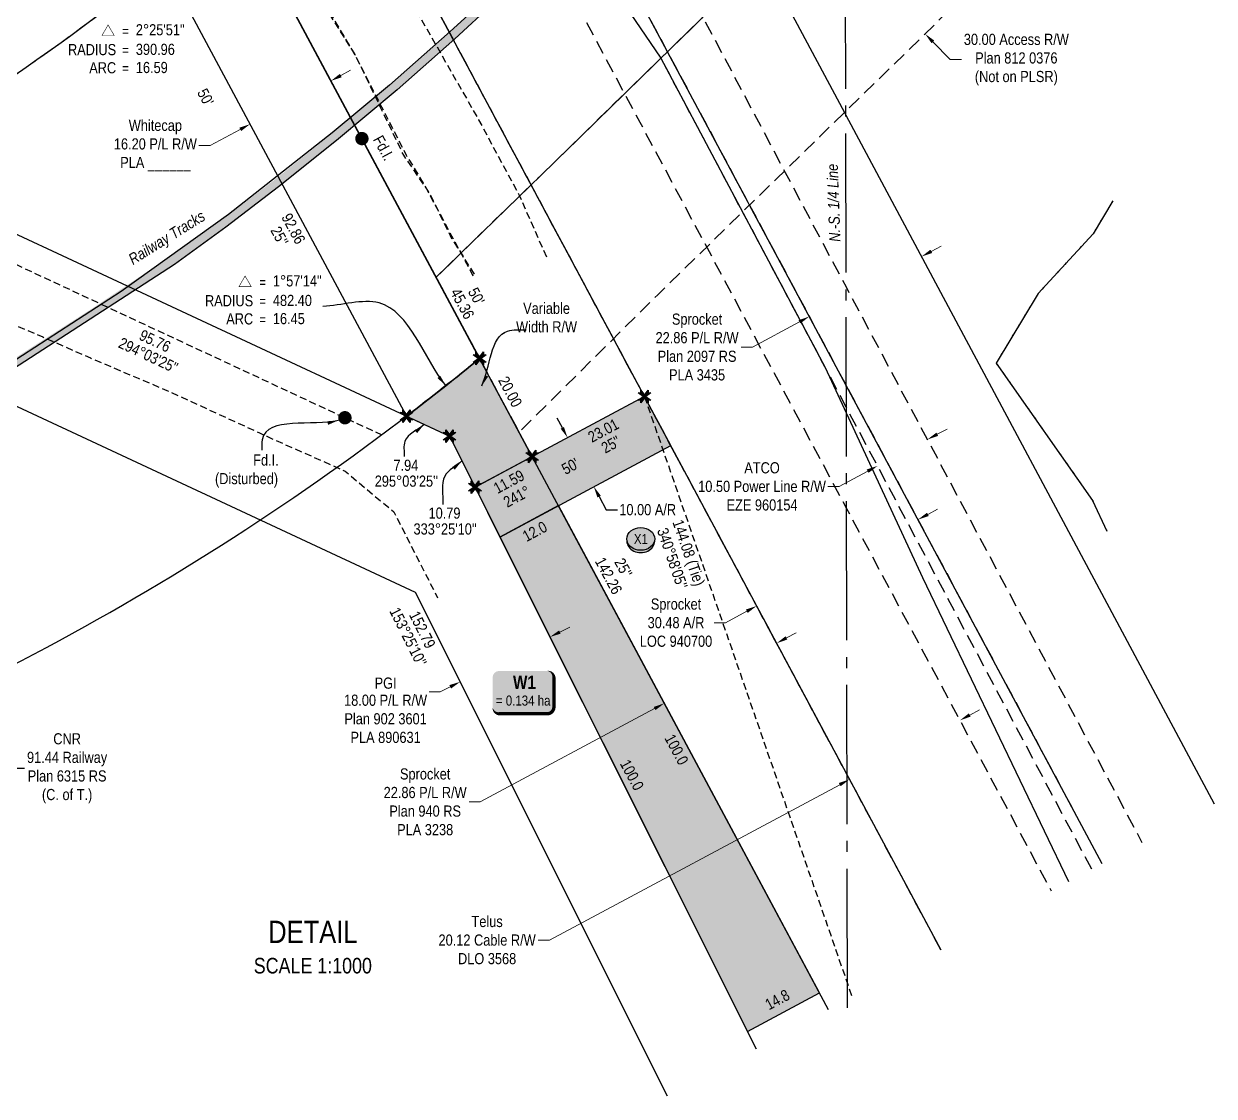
# Model space of a CAD drawing. Extents: x 507490 to 511438, y 6017917 to 6021314.
# Drawn here: x 509824 to 510892, y 6019680 to 6020642 of the extents above; entities that cross this region are included whole.
import ezdxf
from ezdxf.enums import TextEntityAlignment as Align

# ---------------------------------------------------------------- set-up
doc = ezdxf.new("R2010")
doc.units = 0
doc.header["$LTSCALE"] = 5
doc.header["$PDMODE"] = 34
doc.header["$PDSIZE"] = 0.03
for name, pattern in [('foc-ACCESSROAD', [3.75, 2.5, -1.25]), ('foc-FLOWLINE', [3.75, 2.5, -1.25]), ('foc-QUARTERLINE', [33, 25, -3, 2, -3]), ('foc-TIELINE', [1.875, 1.25, -0.625]), ('foc-WHEELTRACKS', [2, 0.4, -1.6]), ('UG_PIPE', [1.875, 1.25, -0.625])]:
    doc.linetypes.add(name, pattern=pattern)
doc.layers.get('Defpoints').update_dxf_attribs({"color": 9})
for name, color, linetype in [('AS-PIPE-UG', 44, 'UG_PIPE'), ('AS-TELEPHONE', 224, 'foc-TEL'), ('C-AR', 13, 'foc-ACCESSROAD'), ('C-RW', 13, 'Continuous'), ('DETAIL-T', 7, 'Continuous'), ('F-AR', 190, 'foc-ACCESSROAD'), ('F-EZE', 190, 'foc-FLOWLINE'), ('F-RW', 190, 'Continuous'), ('F-WS', 190, 'foc-ACCESSROAD'), ('L-BD', 7, 'Continuous'), ('L-MON', 1, 'Continuous'), ('L-MON-T', 1, 'Continuous'), ('L-QSEC', 8, 'foc-QUARTERLINE'), ('L-SECQ', 8, 'foc-QUARTERLINE'), ('L-TIE', 7, 'foc-TIELINE'), ('L-TITLEDB', 4, 'Continuous'), ('L-TITLEDB-T', 4, 'Continuous'), ('P-CROSSINGS', 250, 'Continuous'), ('P-PROPOSED', 10, 'Continuous'), ('P-PROPOSED-H', 21, 'Continuous'), ('P-TEMP-BLOCKS', 250, 'Continuous'), ('P-TEMP-H', 41, 'Continuous'), ('P-TEMP_WORKSPACE', 46, 'Continuous'), ('P-TXT', 4, 'Continuous'), ('T-WATER', 160, 'Continuous'), ('T-WATER-P3', 160, 'foc-WHEELTRACKS')]:
    doc.layers.add(name, color=color, linetype=linetype)
for name, color, linetype, lineweight in [('C-RW-T', 13, 'Continuous', 9), ('F-AR-T', 190, 'Continuous', 9), ('F-EZE-T', 190, 'Continuous', 9), ('F-RW-T', 190, 'Continuous', 9), ('P-TEMP-T', 46, 'Continuous', 18)]:
    doc.layers.add(name, color=color, linetype=linetype, lineweight=lineweight)
doc.styles.add('80', font='ARIALN.TTF', dxfattribs={"height": 10})
doc.styles.add('80CG', font='ARIALN.TTF', dxfattribs={"height": 10})
doc.styles.add('80L', font='ARIALN.TTF', dxfattribs={"height": 10})
doc.styles.add('80LS', font='ARIALNI.TTF', dxfattribs={"height": 10})
doc.styles.add('BOLD', font='ARIALNB.TTF')
doc.styles.add('Crossing', font='ARIALN.TTF', dxfattribs={"height": 10})
doc.styles.add('foc-LtypeFont', font='ARIALN.TTF', dxfattribs={"height": 7.35})
doc.linetypes.add('foc-TEL', pattern='A,2,-1,["T",foc-LtypeFont,S=0.2,R=0,X=-0.425,Y=-0.75],-1.24,8', length=12.24)
doc.linetypes.add('foc-TEL-NOLINE', pattern='A,0,-2,["T",foc-LtypeFont,S=0.2,R=0,X=-0.425,Y=-0.75],-10.24', length=12.24)
doc.linetypes.add('foc-TOPO-flowdirection-NOLINE', pattern='A,0,[">",foc-LtypeFont,S=0.3,R=0,X=0,Y=-0.945],-20,[">",foc-LtypeFont,S=0.3,R=0,X=0,Y=-0.945],0', length=20)
doc.dimstyles.new('Compass 5 000', dxfattribs={"dimscale": 5, "dimtxt": 9, "dimasz": 2, "dimexe": 0.2, "dimexo": 0.0625, "dimgap": 0.5, "dimtad": 0, "dimtih": 1, "dimtoh": 1, "dimzin": 0, "dimdsep": 46, "dimtxsty": '80CG', "dimcen": 0.1, "dimse1": 1, "dimse2": 1, "dimclrd": 256, "dimclrt": 256, "dimaunit": 1, "dimadec": 4, "dimazin": 0, "dimtfac": 0.06, "dimtofl": 0, "dimtmove": 0, "dimatfit": 1, "dimfxl": 0.2, "dimtolj": 1, "dimtzin": 0, "dimlwd": -1, "dimarcsym": 0})

# ---------------------------------------------------------------- blocks, each defined once
blk = doc.blocks.new('*D476')
at = {"layer": 'Defpoints', "color": 0, "transparency": 16777216}
for p in [(510312.3, 6020059.9), (510215.8, 6020051.8), (510231.8, 6020019.7)]:
    blk.add_point(p, dxfattribs=at)
at = {"layer": 'F-RW-T', "transparency": 16777216}
for p, q in [((510305.2, 6020096.4), (510314.1, 6020100.9)), ((510206.8, 6020047.3), (510197.9, 6020042.8)), ((510197.9, 6020042.8), (510187.9, 6020042.8))]:
    blk.add_line(p, q, dxfattribs=at)
for points in [[(510304.5, 6020097.9), (510305.9, 6020095), (510296.3, 6020092)], [(510206.1, 6020048.8), (510207.6, 6020045.8), (510215.8, 6020051.8)]]:
    blk.add_solid(points, dxfattribs=at)
at = {"layer": 'F-RW-T', "transparency": 16777216, "char_height": 10, "attachment_point": 5, "style": '80CG'}
for s, insert in [('\\A1;PGI', (510148.8, 6020050.5)), ('\\A1;18.00 P/L R/W\\PPlan 902 3601\\PPLA 890631', (510148.8, 6020018.5))]:
    blk.add_mtext(s, dxfattribs=dict(at, insert=insert))
blk = doc.blocks.new('*D477')
at = {"layer": 'Defpoints', "color": 0, "transparency": 16777216}
for p in [(510500.2, 6020085.4), (510399, 6020032.5), (510399.5, 6020031.4)]:
    blk.add_point(p, dxfattribs=at)
at = {"layer": 'F-RW-T', "transparency": 16777216}
for p, q in [((510508.5, 6020091.1), (510517.3, 6020095.8)), ((510390.2, 6020027.8), (510233.8, 6019944)), ((510233.8, 6019944), (510223.8, 6019944))]:
    blk.add_line(p, q, dxfattribs=at)
for points in [[(510507.7, 6020092.6), (510509.3, 6020089.7), (510499.7, 6020086.4)], [(510389.4, 6020029.2), (510390.9, 6020026.3), (510399, 6020032.5)]]:
    blk.add_solid(points, dxfattribs=at)
at = {"layer": 'F-RW-T', "transparency": 16777216, "insert": (510184.3, 6019944), "char_height": 10, "attachment_point": 5, "style": '80CG'}
blk.add_mtext('\\A1;Sprocket\\P22.86 P/L R/W\\PPlan 940 RS\\PPLA 3238', dxfattribs=at)
blk = doc.blocks.new('*D478')
at = {"layer": 'Defpoints', "color": 0, "transparency": 16777216}
for p in [(509482.3, 6020416.8), (509781.7, 6020050.2), (509663.9, 6019998.9)]:
    blk.add_point(p, dxfattribs=at)
at = {"layer": 'L-TITLEDB-T', "transparency": 16777216}
for p, q in [((509596.2, 6020477.2), (509592.2, 6020486.4)), ((509785.7, 6020041), (509814.8, 6019974.1)), ((509814.8, 6019974.1), (509824.8, 6019974.1))]:
    blk.add_line(p, q, dxfattribs=at)
for points in [[(509597.7, 6020477.8), (509594.6, 6020476.5), (509600.1, 6020468)], [(509787.2, 6020041.7), (509784.2, 6020040.3), (509781.7, 6020050.2)]]:
    blk.add_solid(points, dxfattribs=at)
at = {"layer": 'L-TITLEDB-T', "transparency": 16777216, "insert": (509863, 6019974.1), "char_height": 10, "attachment_point": 5, "style": '80CG'}
blk.add_mtext('\\A1;CNR\\P91.44 Railway\\PPlan 6315 RS\\P(C. of T.)', dxfattribs=at)
blk = doc.blocks.new('*D479')
at = {"layer": 'Defpoints', "color": 0, "transparency": 16777216}
for p in [(510599.8, 6020247.3), (510626.5, 6020197.3), (510455, 6020169.9)]:
    blk.add_point(p, dxfattribs=at)
at = {"layer": 'F-AR-T', "transparency": 16777216}
for p, q in [((510635.4, 6020202), (510644.2, 6020206.7)), ((510472.9, 6020115.1), (510453.7, 6020104.8)), ((510453.7, 6020104.8), (510443.7, 6020104.8))]:
    blk.add_line(p, q, dxfattribs=at)
for points in [[(510634.6, 6020203.5), (510636.1, 6020200.5), (510626.5, 6020197.3)], [(510472.1, 6020116.6), (510473.7, 6020113.6), (510481.7, 6020119.8)]]:
    blk.add_solid(points, dxfattribs=at)
at = {"layer": 'F-AR-T', "transparency": 16777216, "insert": (510409.4, 6020104.8), "char_height": 10, "attachment_point": 5, "style": '80CG'}
blk.add_mtext('\\A1;Sprocket\\P30.48 A/R\\PLOC 940700', dxfattribs=at)
blk = doc.blocks.new('*D480')
at = {"layer": 'Defpoints', "color": 0, "transparency": 16777216}
for p in [(510529, 6020379.6), (510744.6, 6020218.6), (510643.9, 6020164.7)]:
    blk.add_point(p, dxfattribs=at)
at = {"layer": 'F-AR-T', "transparency": 16777216}
for p, q in [((510638.5, 6020438.1), (510647.3, 6020442.8)), ((510520.2, 6020374.8), (510477.9, 6020352.2)), ((510477.9, 6020352.2), (510467.9, 6020352.2))]:
    blk.add_line(p, q, dxfattribs=at)
for points in [[(510637.7, 6020439.6), (510639.3, 6020436.6), (510629.7, 6020433.4)], [(510519.4, 6020376.3), (510521, 6020373.4), (510529, 6020379.6)]]:
    blk.add_solid(points, dxfattribs=at)
at = {"layer": 'F-AR-T', "transparency": 16777216, "insert": (510428.3, 6020352.2), "char_height": 10, "attachment_point": 5, "style": '80CG'}
blk.add_mtext('\\A1;Sprocket\\P22.86 P/L R/W\\PPlan 2097 RS\\PPLA 3435', dxfattribs=at)
blk = doc.blocks.new('*D481')
at = {"layer": 'Defpoints', "color": 0, "transparency": 16777216}
for p in [(510588.7, 6020158.2), (510489.6, 6020105.2), (510565.1, 6019964.2)]:
    blk.add_point(p, dxfattribs=at)
at = {"layer": 'F-AR-T', "transparency": 16777216}
for p, q in [((510673, 6020021.9), (510681.8, 6020026.7)), ((510556.3, 6019959.4), (510295.8, 6019819.9)), ((510295.8, 6019819.9), (510285.8, 6019819.9))]:
    blk.add_line(p, q, dxfattribs=at)
for points in [[(510672.2, 6020023.4), (510673.8, 6020020.5), (510664.2, 6020017.2)], [(510555.5, 6019960.9), (510557.1, 6019958), (510565.1, 6019964.2)]]:
    blk.add_solid(points, dxfattribs=at)
at = {"layer": 'F-AR-T', "transparency": 16777216, "insert": (510239.9, 6019819.9), "char_height": 10, "attachment_point": 5, "style": '80CG'}
blk.add_mtext('\\A1;Telus\\P20.12 Cable R/W\\PDLO 3568', dxfattribs=at)
blk = doc.blocks.new('*D482')
at = {"layer": 'Defpoints', "color": 0, "transparency": 16777216}
for p in [(510590.2, 6020245.5), (510665.6, 6020211.6), (510620.8, 6020187.9)]:
    blk.add_point(p, dxfattribs=at)
at = {"layer": 'F-EZE-T', "transparency": 16777216}
for p, q in [((510643.8, 6020273.9), (510652.7, 6020278.6)), ((510581.4, 6020240.8), (510555.7, 6020227.1)), ((510555.7, 6020227.1), (510545.7, 6020227.1))]:
    blk.add_line(p, q, dxfattribs=at)
for points in [[(510643.1, 6020275.4), (510644.6, 6020272.5), (510635, 6020269.3)], [(510580.6, 6020242.3), (510582.2, 6020239.3), (510590.2, 6020245.5)]]:
    blk.add_solid(points, dxfattribs=at)
at = {"layer": 'F-EZE-T', "transparency": 16777216, "insert": (510486.6, 6020227.1), "char_height": 10, "attachment_point": 5, "style": '80CG'}
blk.add_mtext('\\A1;ATCO\\P10.50 Power Line R/W\\PEZE 960154', dxfattribs=at)
blk = doc.blocks.new('*D483')
at = {"layer": 'Defpoints', "color": 0, "transparency": 16777216}
for p in [(510595, 6020805.8), (510699.7, 6020698.5), (510632.9, 6020633.3)]:
    blk.add_point(p, dxfattribs=at)
at = {"layer": 'F-AR-T', "transparency": 16777216}
for p, q in [((510521.2, 6020747.8), (510514.3, 6020754.9)), ((510639.9, 6020626.2), (510655.5, 6020610.2)), ((510655.5, 6020610.2), (510665.5, 6020610.2))]:
    blk.add_line(p, q, dxfattribs=at)
for points in [[(510522.4, 6020748.9), (510520, 6020746.6), (510528.2, 6020740.6)], [(510641.1, 6020627.3), (510638.7, 6020625), (510632.9, 6020633.3)]]:
    blk.add_solid(points, dxfattribs=at)
at = {"layer": 'F-AR-T', "transparency": 16777216, "insert": (510714.8, 6020610.2), "char_height": 10, "attachment_point": 5, "style": '80CG'}
blk.add_mtext('\\A1;30.00 Access R/W\\PPlan 812 0376\\P(Not on PLSR)', dxfattribs=at)
blk = doc.blocks.new('TEMP')
h = blk.add_hatch(color=255)
h.dxf.hatch_style = 1
h.paths.add_polyline_path([(0, 0.25), (-0.67, 1.15), (-0.67, 0.67), (-1.15, 0.67), (-0.25, 0), (-1.15, -0.67), (-0.67, -0.67), (-0.67, -1.15), (0, -0.25), (0.67, -1.15), (0.67, -0.67), (1.15, -0.67), (0.25, 0), (1.15, 0.67), (0.67, 0.67), (0.67, 1.15)])
h.paths.add_polyline_path([(0.57, 0.85), (0.57, 0.57), (0.85, 0.57), (0.08, 0), (0.85, -0.57), (0.57, -0.57), (0.57, -0.85), (0, -0.08), (-0.57, -0.85), (-0.57, -0.57), (-0.85, -0.57), (-0.08, 0), (-0.85, 0.57), (-0.57, 0.57), (-0.57, 0.85), (0, 0.08)], flags=16)
h = blk.add_hatch(color=1)
h.dxf.hatch_style = 1
h.paths.add_polyline_path([(0, 0.08), (-0.57, 0.85), (-0.57, 0.57), (-0.85, 0.57), (-0.08, 0), (-0.85, -0.57), (-0.57, -0.57), (-0.57, -0.85), (0, -0.08), (0.57, -0.85), (0.57, -0.57), (0.85, -0.57), (0.08, 0), (0.85, 0.57), (0.57, 0.57), (0.57, 0.85)])
at = {"color": 1}
for p, q in [((-0.08, 0), (0.08, 0)), ((0, 0.08), (0, -0.08))]:
    blk.add_line(p, q, dxfattribs=at)
at = {"color": 255, "flags": 128}
blk.add_lwpolyline([(-0.25, 0), (-1.15, 0.67), (-0.67, 0.67), (-0.67, 1.15), (0, 0.25), (0.67, 1.15), (0.67, 0.67), (1.15, 0.67), (0.25, 0), (1.15, -0.67), (0.67, -0.67), (0.67, -1.15), (0, -0.25), (-0.67, -1.15), (-0.67, -0.67), (-1.15, -0.67)], close=True, dxfattribs=at)
at = {"color": 1, "flags": 128}
blk.add_lwpolyline([(-0.08, 0), (-0.85, 0.57), (-0.57, 0.57), (-0.57, 0.85), (0, 0.08), (0.57, 0.85), (0.57, 0.57), (0.85, 0.57), (0.08, 0), (0.85, -0.57), (0.57, -0.57), (0.57, -0.85), (0, -0.08), (-0.57, -0.85), (-0.57, -0.57), (-0.85, -0.57)], close=True, dxfattribs=at)
blk = doc.blocks.new('*D490')
at = {"layer": 'Defpoints', "color": 0, "transparency": 16777216}
for p in [(510320.1, 6020275.2), (510343.7, 6020231.1), (510335.7, 6020226.9)]:
    blk.add_point(p, dxfattribs=at)
at = {"layer": 'P-TXT', "transparency": 16777216}
for p, q in [((510307.4, 6020279.7), (510302.7, 6020288.5)), ((510340.4, 6020218), (510346.8, 6020206.2)), ((510346.8, 6020206.2), (510356.8, 6020206.2))]:
    blk.add_line(p, q, dxfattribs=at)
for points in [[(510308.8, 6020280.5), (510305.9, 6020278.9), (510312.1, 6020270.9)], [(510341.9, 6020218.8), (510338.9, 6020217.3), (510335.7, 6020226.9)]]:
    blk.add_solid(points, dxfattribs=at)
at = {"layer": 'P-TXT', "transparency": 16777216, "insert": (510384, 6020206.2), "char_height": 10, "attachment_point": 5, "style": '80CG'}
blk.add_mtext('\\A1;10.00 A/R', dxfattribs=at)
blk = doc.blocks.new('*D491')
at = {"layer": 'C-RW-T', "transparency": 16777216}
for p, q in [((510108.6, 6020595.9), (510117.4, 6020600.6)), ((510018.4, 6020547.6), (509991.3, 6020533.1)), ((509991.3, 6020533.1), (509981.3, 6020533.1))]:
    blk.add_line(p, q, dxfattribs=at)
for points in [[(510107.8, 6020597.4), (510109.4, 6020594.4), (510099.8, 6020591.2)], [(510017.6, 6020549.1), (510019.2, 6020546.1), (510027.2, 6020552.3)]]:
    blk.add_solid(points, dxfattribs=at)
at = {"layer": 'Defpoints', "color": 0, "transparency": 16777216}
for p in [(510091.2, 6020607.1), (510018.6, 6020568.3), (510027.2, 6020552.3)]:
    blk.add_point(p, dxfattribs=at)
at = {"layer": 'C-RW-T', "transparency": 16777216, "insert": (509942.2, 6020533.1), "char_height": 10, "attachment_point": 5, "style": '80CG'}
blk.add_mtext('\\A1;Whitecap\\P16.20 P/L R/W\\PPLA ______', dxfattribs=at)
blk = doc.blocks.new('curve')
at = {"const_width": 0.1}
blk.add_lwpolyline([(-4.99, 5.39), (-6.08, 3.49), (-3.89, 3.49)], close=True, dxfattribs=at)
at = {"style": '80'}
for p in [(-2.44, 3.36), (-2.44, -0.04), (-2.44, -3.3)]:
    blk.add_text('=', height=1.8, dxfattribs=at).set_placement(p)
for s, p in [('RADIUS', (-3.54, -0.05)), ('ARC', (-3.54, -3.31))]:
    blk.add_text(s, height=2, dxfattribs=at).set_placement(p, align=Align.RIGHT)
for tag, p in [('DELTA', (0, 3.52)), ('CURVE_RADIUS', (0, 0)), ('ARC_LENGTH', (0, -3.26))]:
    blk.add_attdef(tag, p, '', height=2, dxfattribs=at)
blk = doc.blocks.new('fdia')
at = {"color": 255, "const_width": 1}
blk.add_lwpolyline([(-0.5, 0, 1), (0.5, 0, 1)], format="xyb", close=True, dxfattribs=at)
blk = doc.blocks.new('Fdiaa')
blk.add_blockref('fdia', (0, 0))
blk = doc.blocks.new('fdib')
at = {"color": 1, "const_width": 1.6}
blk.add_lwpolyline([(-0.4, 0, 1), (0.4, 0, 1)], format="xyb", close=True, dxfattribs=at)
at = {"color": 1}
blk.add_circle((0, 0), 0.8, dxfattribs=at)
blk = doc.blocks.new('Fdibb')
blk.add_blockref('fdib', (0, 0))
blk = doc.blocks.new('fdicc')
for name in ['Fdibb', 'Fdiaa']:
    blk.add_blockref(name, (0, 0))
blk = doc.blocks.new('FDI')
blk.add_blockref('fdicc', (0, 0))
blk = doc.blocks.new('xing2')
h = blk.add_hatch(color=50)
h.dxf.hatch_style = 1
edge = h.paths.add_edge_path()
edge.add_ellipse((0, 0), major_axis=(-12.5, 0), ratio=0.816297, start_angle=0, end_angle=360)
h = blk.add_hatch(color=250)
h.dxf.hatch_style = 1
edge = h.paths.add_edge_path()
edge.add_ellipse((0, -2), major_axis=(-12.5, 0), ratio=0.816297, start_angle=0, end_angle=180)
edge.add_line((12.5, -2), (12.5, 0))
edge.add_ellipse((0, 0), major_axis=(-12.5, 0), ratio=0.816297, start_angle=0, end_angle=180, ccw=False)
edge.add_line((-12.5, 0), (-12.5, -2))
at = {"color": 250}
blk.add_ellipse((0, 0), major_axis=(-12.5, 0), ratio=0.816297, dxfattribs=at)
blk.add_ellipse((0, -2), major_axis=(-12.5, 0), ratio=0.816297, start_param=0, end_param=3.141593, dxfattribs=at)
at = {"color": 250, "style": 'Crossing'}
blk.add_attdef('CROSSING', text='', height=9, dxfattribs=at).set_placement((0.1, 0), align=Align.MIDDLE_CENTER)
at = {"color": 250, "style": 'Crossing', "flags": 1}
for tag, p in [('OWNER', (0.1, -12.5)), ('DESCRIPTION', (0.1, -25.8)), ('LOCATION', (0.1, -39.3)), ('DWG_REF', (0.1, -52.8))]:
    blk.add_attdef(tag, text='', height=9, dxfattribs=at).set_placement(p, align=Align.MIDDLE_CENTER)
blk = doc.blocks.new('*U530')
at = {"true_color": 0xff8aff}
h = blk.add_hatch(color=211, dxfattribs=at)
edge = h.paths.add_edge_path()
edge.add_line((-21.5, -20), (21.5, -20))
edge.add_arc((21.5, -14), 6, 270, 360)
edge.add_line((27.5, -14), (27.5, 12.5))
edge.add_arc((21.5, 12.5), 6, 0, 90)
edge.add_line((21.5, 18.5), (-21.5, 18.5))
edge.add_arc((-21.5, 12.5), 6, 90, 180)
edge.add_line((-27.5, 12.5), (-27.5, -14))
edge.add_arc((-21.5, -14), 6, 180, 270)
at = {"color": 250, "flags": 128}
blk.add_lwpolyline([(-21.5, -20, 3, 3, 0), (21.5, -20, 3, 3, 0.414214), (27.5, -14, 3, 3, 0), (27.5, 12.5, 3, 0, 0.414214), (21.5, 18.5, 0, 0, 0), (-21.5, 18.5, 0, 0, 0.414214), (-27.5, 12.5, 0, 0, 0), (-27.5, -14, 0, 3, 0.414214)], format="xyseb", close=True, dxfattribs=at)
at = {"flags": 128}
blk.add_lwpolyline([(-12.5, -12.9, 0, 7.5, 0), (0, 0, 0, 0, 0)], format="xyseb", dxfattribs=at)
at = {"color": 250}
for tag, p, height, style in [('TEMP_AREA_W1_001', (-9.2, 2.2), 12, 'BOLD'), ('ENTER_TEXT_001', (-30.7, -12.8), 9, '80')]:
    blk.add_attdef(tag, p, '', height=height, dxfattribs=dict(at, style=style))

msp = doc.modelspace()

# ---------------------------------------------------------------- hatches: boundary and pattern name
at = {"layer": 'P-PROPOSED-H'}
h = msp.add_hatch(color=256, dxfattribs=at)
h.dxf.hatch_style = 1
edge = h.paths.add_edge_path()
edge.add_line((510167.576, 6020290.219), (510206.205, 6020272.201))
edge.add_line((510206.205, 6020272.201), (510229.068, 6020226.445))
edge.add_line((510229.068, 6020226.445), (510280.377, 6020253.922))
edge.add_line((510280.377, 6020253.922), (510233.193, 6020342.031))
edge.add_arc((508684.027, 6022236.514), 2447.24, 307.316179, 309.273709, ccw=False)
h = msp.add_hatch(color=256, dxfattribs=at)
h.dxf.hatch_style = 1
h.paths.add_polyline_path([(510251.414, 6020181.724), (510404.677, 6020263.799), (510381.085, 6020307.853), (510229.068, 6020226.445)])
at = {"layer": 'P-TEMP-H'}
h = msp.add_hatch(color=256, dxfattribs=at)
h.dxf.hatch_style = 1
h.paths.add_polyline_path([(510303.969, 6020209.868), (510251.414, 6020181.724), (510473.548, 6019737.953), (510538.164, 6019772.556)])

# ---------------------------------------------------------------- linework, layer by layer
at = {"layer": 'AS-PIPE-UG', "flags": 128}
for points in [[(509982.747, 6021028.935), (510045.377, 6020914.39), (510097.052, 6020810.255), (510135.662, 6020735.555), (510176.912, 6020653.22), (510232.252, 6020556.195), (510268.577, 6020488.685), (510293.782, 6020431.67)], [(509946.787, 6020943.56), (509968.647, 6020898.325), (510005.917, 6020829.52), (510057.557, 6020729.935), (510088.867, 6020669.035), (510120.852, 6020615.285), (510167.282, 6020524.52), (510189.782, 6020487.165), (510207.747, 6020450.25), (510228.632, 6020417.04)], [(510227.492, 6020415.945), (510185.382, 6020494.715), (510165.052, 6020524.335), (510121.532, 6020614.595), (510083.572, 6020675.02), (510055.602, 6020729.085), (510035.342, 6020761.965), (510003.312, 6020828.17), (509966.592, 6020896.305), (509944.282, 6020940.325)], [(509352.047, 6020589.02), (509516.467, 6020506.825), (509572.702, 6020480.175), (509627.217, 6020454.755), (509698.437, 6020422.115), (509738.982, 6020405.305), (509779.497, 6020387.425), (509841.222, 6020361.245), (509883.857, 6020342.475), (509926.757, 6020324.2), (509952.521, 6020313.242), (510035.537, 6020275.266), (510042.127, 6020272.13), (510112.527, 6020240.855), (510156.192, 6020204.32), (510195.477, 6020127.17)]]:
    msp.add_lwpolyline(points, dxfattribs=at)
at = {"layer": 'AS-TELEPHONE', "flags": 128}
msp.add_lwpolyline([(509965.673, 6020867.304), (510246.037, 6020817.335), (510237.867, 6020793.475), (510254.762, 6020785.595), (510280.462, 6020753.22), (510309.957, 6020737.77), (510395.892, 6020611.495), (510543.322, 6020333.848), (510630.673, 6020145.29), (510761.736, 6019872.463)], dxfattribs=at)
at = {"layer": 'C-AR', "linetype": 'Continuous'}
for points in [[(510507.617, 6020930.755), (510480.982, 6020903.255), (510456.297, 6020878.08), (510435.502, 6020856.81), (510428.897, 6020850.075), (510294.307, 6020717.32), (510239.432, 6020665.41), (510206.657, 6020635.32), (510152.152, 6020587.41), (510100.937, 6020544.585), (510007.902, 6020471.215), (509911.372, 6020402.045), (509811.887, 6020337.32), (509709.112, 6020277.935), (509653.157, 6020248.795), (509602.907, 6020224.815), (509565.022, 6020207.815), (509493.712, 6020178.1), (509455.412, 6020163.185), (509382.787, 6020135.96), (509312.17, 6020110.822)], [(510515.592, 6020928.115), (510486.462, 6020898.105), (510462.117, 6020873.215), (510434.412, 6020844.79), (510299.522, 6020711.8), (510245.382, 6020660.71), (510211.047, 6020628.915), (510159.102, 6020583.145), (510104.687, 6020537.72), (510052.762, 6020495.995), (510005.537, 6020459.92), (509959.477, 6020426.365), (509760.082, 6020297.405), (509712.707, 6020271.15), (509656.912, 6020242.155), (509606.082, 6020217.77), (509568.117, 6020200.79), (509494.592, 6020170.355), (509458.242, 6020156.055), (509385.317, 6020128.945), (509314.77, 6020103.485)]]:
    msp.add_lwpolyline(points, dxfattribs=at)
at = {"layer": 'C-AR', "ltscale": 5, "const_width": 7.496, "flags": 128}
msp.add_lwpolyline([(510432.61, 6020848.632), (510432.61, 6020848.632), (510298.407, 6020715.337), (510244.267, 6020664.247), (510209.932, 6020632.452), (510157.987, 6020586.682), (510103.572, 6020541.257), (510051.647, 6020499.532), (510004.422, 6020463.457), (509967.916, 6020437.3), (509957.65, 6020430.378), (509890.397, 6020385.497), (509758.967, 6020300.942), (509711.592, 6020274.687), (509655.797, 6020245.692), (509604.967, 6020221.307), (509567.002, 6020204.327), (509493.477, 6020173.892), (509457.127, 6020159.592), (509384.202, 6020132.482), (509313.532, 6020106.978)], dxfattribs=at)
at = {"layer": 'C-RW', "flags": 128}
msp.add_lwpolyline([(509950.081, 6020696.26), (510167.576, 6020290.219, 0.00867712), (510233.245, 6020342.061), (510014.264, 6020750.978, 0.00220173)], format="xyb", close=True, dxfattribs=at)
at = {"layer": 'F-AR', "linetype": 'Continuous', "flags": 128}
msp.add_lwpolyline([(510683.836, 6020892.45), (510561.31, 6020772.899), (510486.877, 6020700.271), (510433.489, 6020648.178), (510401.748, 6020617.21), (510395.89, 6020611.495), (510363.237, 6020579.638), (510288.256, 6020506.475), (510194.189, 6020414.865), (510014.212, 6020750.947), (509969.873, 6020833.744), (510000.501, 6020864.076), (510063.854, 6020925.938), (510138.832, 6020999.105), (510177.343, 6021036.675), (510262.48, 6021119.733), (510291.612, 6021148.176), (510295.8, 6021152.244), (510417.441, 6021270.929)], dxfattribs=at)
at = {"layer": 'F-AR', "flags": 128}
for points in [[(510546.859, 6019998.294), (510416.479, 6020241.76), (510353.276, 6020359.782), (510279.359, 6020497.811), (510157.937, 6020724.55), (510032.115, 6020959.505), (509933.405, 6021157.692)], [(509739.303, 6020984.787), (509740.842, 6020983.682), (509757.196, 6020972.784), (509773.921, 6020962.46), (509790.999, 6020952.731), (509808.407, 6020943.603), (509826.123, 6020935.091), (509844.126, 6020927.207), (509862.395, 6020919.956), (509880.906, 6020913.351), (509899.639, 6020907.396), (509918.567, 6020902.102), (509937.667, 6020897.476), (509950.997, 6020894.734), (509956.921, 6020893.518), (509976.3, 6020890.238), (509995.783, 6020887.641), (510015.344, 6020885.725), (510022.257, 6020885.404), (510054.608, 6020883.955), (510087.039, 6020882.603), (510203.762, 6020877.733), (510263.878, 6020875.012), (510401.761, 6020617.228), (510474.083, 6020482.002), (510475.371, 6020479.592), (510496.277, 6020440.739), (510562.194, 6020317.565), (510766.281, 6019936.038)], [(510788.534, 6020785.145), (510666.009, 6020665.595), (510591.577, 6020592.969), (510538.189, 6020540.875), (510506.445, 6020509.903), (510500.574, 6020504.177), (510467.931, 6020472.329), (510392.956, 6020399.173), (510268.667, 6020275.788), (510194.189, 6020414.865), (510288.256, 6020506.475), (510363.237, 6020579.638), (510395.89, 6020611.495), (510401.748, 6020617.21), (510433.489, 6020648.178), (510486.877, 6020700.271), (510561.31, 6020772.899), (510683.836, 6020892.45)], [(510647.089, 6019811.129), (510416.479, 6020241.76), (510353.276, 6020359.782), (510279.359, 6020497.811), (510157.937, 6020724.55), (510050.525, 6020731.673), (510038.023, 6020732.062), (510025.17, 6020732.468), (509999.857, 6020734.168), (509974.623, 6020736.762), (509949.497, 6020740.253), (509924.511, 6020744.638), (509899.697, 6020749.903), (509875.084, 6020756.052), (509850.705, 6020763.068), (509826.594, 6020770.948), (509802.776, 6020779.679), (509779.283, 6020789.253), (509756.146, 6020799.654), (509733.393, 6020810.87), (509711.052, 6020822.891), (509689.154, 6020835.696), (509667.725, 6020849.273), (509658.281, 6020855.738)], [(510311.415, 6020676.507), (510363.237, 6020579.638), (510376.982, 6020553.945), (510450.604, 6020416.32), (510562.409, 6020207.325), (510746.04, 6019864.066)]]:
    msp.add_lwpolyline(points, dxfattribs=at)
at = {"layer": 'F-EZE', "flags": 128}
msp.add_lwpolyline([(510782.439, 6019883.539), (510562.231, 6020298.237), (510395.892, 6020611.495), (510401.748, 6020617.21), (510433.491, 6020648.178), (510562.023, 6020406.118), (510827.505, 6019907.648)], dxfattribs=at)
at = {"layer": 'F-RW'}
for points in [[(510176.737, 6021280.016), (510262.48, 6021119.733), (510271.868, 6021102.185), (510326.184, 6021000.656), (510486.877, 6020700.271), (510560.5, 6020562.65), (510561.723, 6020560.337), (510892.344, 6019942.336)], [(510791.711, 6019888.499), (510562.194, 6020317.565), (510496.277, 6020440.739), (510475.371, 6020479.592), (510474.083, 6020482.002), (510401.761, 6020617.228), (510263.878, 6020875.012), (510218.635, 6020959.5), (510177.343, 6021036.675), (510164.315, 6021061.029), (510074.623, 6021228.683)], [(509933.405, 6021157.692), (510032.115, 6020959.505), (510647.089, 6019811.129)], [(510546.364, 6019757.243), (510014.212, 6020750.947), (509931.407, 6020905.574), (509830.637, 6021106.03)], [(509373.746, 6020632.748), (509460.342, 6020592.536), (509470.94, 6020615.164), (510206.205, 6020272.201), (510481.317, 6019722.443)], [(510401.647, 6019679.822), (510175.685, 6020132.037), (509411.821, 6020488.34), (509422.153, 6020510.524), (509335.598, 6020550.833)]]:
    msp.add_lwpolyline(points, dxfattribs=at)
at = {"layer": 'F-WS', "flags": 128}
msp.add_lwpolyline([(509937.835, 6020717.293), (509938.367, 6020717.214), (509944.679, 6020716.289), (509947.289, 6020715.91), (509950.809, 6020715.446), (509957.328, 6020714.867), (509963.663, 6020714.308), (509971.233, 6020713.772, -0.09094228), (509358.617, 6020365.305)], format="xyb", dxfattribs=at)
at = {"layer": 'L-QSEC'}
msp.add_line((510563.278, 6019759.007), (510560.891, 6020989.118), dxfattribs=at)
at = {"layer": 'L-TIE'}
msp.add_line((510381.085, 6020307.853), (510567.493, 6019768.546), dxfattribs=at)
at = {"layer": 'L-TITLEDB', "flags": 128}
msp.add_lwpolyline([(509389.607, 6019892.321), (509511.9, 6019935.663, 0.08649704), (510233.193, 6020342.031), (510014.212, 6020750.947, -0.09828135), (509358.617, 6020365.305), (509237.217, 6020322.31)], format="xyb", dxfattribs=at)
at = {"layer": 'P-PROPOSED', "flags": 128}
msp.add_lwpolyline([(510167.576, 6020290.219), (510206.205, 6020272.201), (510229.068, 6020226.445), (510280.377, 6020253.922), (510233.193, 6020342.031, -0.00854154), (510167.576, 6020290.219)], format="xyb", close=True, dxfattribs=at)
msp.add_lwpolyline([(510251.414, 6020181.724), (510404.677, 6020263.799), (510381.085, 6020307.853), (510229.068, 6020226.445)], close=True, dxfattribs=at)
at = {"layer": 'P-TEMP_WORKSPACE', "flags": 128}
msp.add_lwpolyline([(510303.969, 6020209.868), (510251.414, 6020181.724), (510473.548, 6019737.953), (510538.164, 6019772.556)], close=True, dxfattribs=at)
at = {"layer": 'T-WATER', "linetype": 'foc-TOPO-flowdirection-NOLINE', "flags": 128}
msp.add_lwpolyline([(510801.311, 6020483.378), (510783.677, 6020453.894), (510734.332, 6020400.33), (510696.633, 6020337.839), (510783.223, 6020214.59), (510796.05, 6020187.057)], dxfattribs=at)
at = {"layer": 'T-WATER-P3', "flags": 128}
msp.add_lwpolyline([(510801.311, 6020483.378), (510783.677, 6020453.894), (510734.332, 6020400.33), (510696.633, 6020337.839), (510783.223, 6020214.59), (510796.05, 6020187.057)], dxfattribs=at)

# ---------------------------------------------------------------- block references
at = {"layer": 'L-BD', "xscale": 4.994714797406976, "yscale": 4.994714797406976, "zscale": 4.994714797406976}
msp.add_blockref('curve', (509924.687, 6020614.424), dxfattribs=at).add_auto_attribs({'DELTA': '2%%d25\'51"', 'CURVE_RADIUS': '390.96', 'ARC_LENGTH': '16.59'})
at = {"layer": 'L-MON'}
for name, p, xscale, yscale, zscale in [('TEMP', (510233.193, 6020342.031), 4.997356699999995, 4.997356699999995, 4.997356699999995), ('TEMP', (510381.085, 6020307.853), 4.9973567, 4.9973567, 4.9973567), ('FDI', (510112.305, 6020288.767), 4.997356699999998, 4.997356699999998, 4.997356699999998), ('TEMP', (510167.576, 6020290.219), 4.997356699999995, 4.997356699999995, 4.997356699999995), ('TEMP', (510206.205, 6020272.201), 4.997356699999995, 4.997356699999995, 4.997356699999995), ('TEMP', (510280.377, 6020253.922), 4.997356699999995, 4.997356699999995, 4.997356699999995), ('TEMP', (510229.068, 6020226.445), 4.997356699999995, 4.997356699999995, 4.997356699999995)]:
    msp.add_blockref(name, p, dxfattribs=dict(at, xscale=xscale, yscale=yscale, zscale=zscale))
at = {"layer": 'P-CROSSINGS', "xscale": 0.99947134, "yscale": 0.99947134, "zscale": 0.99947134}
msp.add_blockref('xing2', (510377.804, 6020179.97), dxfattribs=at).add_auto_attribs({'CROSSING': 'X1'})
at = {"layer": 'P-TEMP-BLOCKS'}
ref = msp.add_blockref('*U530', (510272.313, 6020043.071), dxfattribs=dict(at, xscale=0.99947134, yscale=0.99947134, zscale=0.99947134))
ref.add_attrib('TEMP_AREA_W1_001', 'W1', (510263.105, 6020045.314), dxfattribs={"layer": '0', "color": 250, "height": 11.9937, "style": 'BOLD'})
ref.add_attrib('ENTER_TEXT_001', '= 0.134 ha', (510247.76, 6020030.417), dxfattribs={"layer": '0', "color": 250, "height": 8.9952, "style": '80'})

# ---------------------------------------------------------------- texts
at = {"layer": 'DETAIL-T', "color": 3, "insert": (510083.511, 6019813.547), "char_height": 19.98943, "width": 216.99336, "attachment_point": 5, "style": '80CG'}
msp.add_mtext('DETAIL\\P{\\H0.7x;SCALE 1:1000}', dxfattribs=at)
at = {"layer": 'L-BD', "style": '80L'}
for s, height, rotation, p in [("50'", 9.9947, 298.1604, (509987.306, 6020576.491)), ('92.86', 9.9894, 298.1604, (510066.17, 6020458.51)), ("25''", 9.9894, 298.1604, (510053.62, 6020451.792)), ('45.36', 9.9947, 298.1698, (510217.731, 6020391.12)), ("50'", 9.9947, 298.1698, (510230.286, 6020397.843)), ('95.76', 9.9894, 335.0079, (509941.874, 6020357.741)), ('294°03\'25"', 9.9894, 335.0079, (509935.86, 6020344.839)), ('20.00', 9.9947, 298.1698, (510260.674, 6020312.141)), ('23.01', 9.9947, 28.1698, (510344.189, 6020277.324)), ('25"', 9.9947, 28.1698, (510350.913, 6020264.769)), ("50'", 9.9947, 28.1698, (510314.494, 6020245.266)), ('11.59', 9.9947, 28.1698, (510259.441, 6020231.373)), ('241°', 9.9947, 28.1698, (510266.518, 6020218.157)), ('144.08 (Tie)', 9.99471, 289.0674, (510419.662, 6020167.18)), ("340°58'05''", 9.99471, 289.0674, (510406.201, 6020162.527)), ('142.26', 9.9947, 298.1698, (510348.98, 6020146.986)), ("25''", 9.9947, 298.1698, (510362.197, 6020154.064)), ("153°25'10''", 9.99471, 296.5504, (510169.089, 6020092.132)), ('152.79', 9.9947, 296.5504, (510181.829, 6020098.498))]:
    msp.add_text(s, height=height, rotation=rotation, dxfattribs=at).set_placement(p, align=Align.MIDDLE)
for s, height, p in [('7.94', 9.9947, (510166.992, 6020246.119)), ("295°03'25''", 9.99471, (510167.437, 6020231.883)), ('10.79', 9.9947, (510201.676, 6020203.167)), ("333°25'10''", 9.99471, (510202.225, 6020188.935))]:
    msp.add_text(s, height=height, dxfattribs=at).set_placement(p, align=Align.MIDDLE)
at = {"layer": 'L-SECQ', "linetype": 'foc-TEL-NOLINE', "insert": (510547.01, 6020446.171), "char_height": 9.99471, "attachment_point": 1, "rotation": 91.984827, "style": '80L'}
msp.add_mtext_dynamic_manual_height_columns('\\pi0.34456;{\\fArial Narrow|b0|i1|c0|p34;N.-S. 1/4 Line}', width=69.86126, gutter_width=50, heights=[0], dxfattribs=at)
at = {"layer": 'P-TEMP-T', "style": '80L'}
for s, rotation, p in [('12.0', 28.1597, (510282.666, 6020186.735)), ('100.0', 298.1604, (510409.927, 6019990.988)), ('100.0', 298.1604, (510369.884, 6019968.145)), ('14.8', 28.1597, (510500.3, 6019766.478))]:
    msp.add_text(s, height=9.9947, rotation=rotation, dxfattribs=at).set_placement(p, align=Align.MIDDLE)

# ---------------------------------------------------------------- dimensions: what is measured, and where the dimension line sits
at = {"layer": 'F-AR-T'}
for base, p1, p2, angle, text, picture, middle in [((510632.923, 6020633.313), (510595.015, 6020805.786), (510699.714, 6020698.481), 314.29579, '30.00 Access R/W\\PPlan 812 0376\\P(Not on PLSR)', '*D483', (510714.829, 6020610.184)), ((510529.03, 6020379.562), (510744.572, 6020218.553), (510643.95, 6020164.728), 208.143414, 'Sprocket\\X22.86 P/L R/W\\PPlan 2097 RS\\PPLA 3435', '*D480', (510428.331, 6020352.196)), ((510626.535, 6020197.284), (510454.963, 6020169.896), (510599.754, 6020247.348), 28.143414, 'Sprocket\\X30.48 A/R\\PLOC 940700', '*D479', (510409.408, 6020104.83)), ((510565.135, 6019964.166), (510588.663, 6020158.249), (510489.607, 6020105.203), 208.169759, 'Telus\\X20.12 Cable R/W\\PDLO 3568', '*D481', (510239.875, 6019819.921))]:
    dim = msp.add_linear_dim(base=base, p1=p1, p2=p2, angle=angle, text=text, dimstyle='Compass 5 000', dxfattribs=at)
    dim.commit()
    dim.dimension.update_dxf_attribs({"geometry": picture, "text_midpoint": middle, "dimtype": 161})
at = {"layer": 'F-EZE-T'}
dim = msp.add_linear_dim(base=(510590.245, 6020245.481), p1=(510665.608, 6020211.627), p2=(510620.843, 6020187.857), angle=207.968719, text='ATCO\\X10.50 Power Line R/W\\PEZE 960154', dimstyle='Compass 5 000', dxfattribs=at)
dim.commit()
dim.dimension.update_dxf_attribs({"geometry": '*D482', "text_midpoint": (510486.572, 6020227.144), "dimtype": 161})
at = {"layer": 'F-RW-T'}
dim = msp.add_aligned_dim(p1=(510312.269, 6020059.936), p2=(510231.803, 6020019.728), distance=-35.821, text='PGI\\X18.00 P/L R/W\\PPlan 902 3601\\PPLA 890631', dimstyle='Compass 5 000', dxfattribs=at)
dim.commit()
dim.dimension.update_dxf_attribs({"geometry": '*D476', "text_midpoint": (510148.815, 6020042.832)})
dim = msp.add_linear_dim(base=(510398.966, 6020032.474), p1=(510500.231, 6020085.364), p2=(510399.523, 6020031.433), angle=208.169759, text='Sprocket\\X22.86 P/L R/W\\PPlan 940 RS\\PPLA 3238', dimstyle='Compass 5 000', dxfattribs=at)
dim.commit()
dim.dimension.update_dxf_attribs({"geometry": '*D477', "text_midpoint": (510184.261, 6019944.025), "dimtype": 161})
at = {"layer": 'L-TITLEDB-T'}
dim = msp.add_linear_dim(base=(509781.726, 6020050.168), p1=(509482.282, 6020416.793), p2=(509663.869, 6019998.95), angle=293.488817, text='CNR\\P91.44 Railway\\PPlan 6315 RS\\P(C. of T.)', dimstyle='Compass 5 000', dxfattribs=at)
dim.commit()
dim.dimension.update_dxf_attribs({"geometry": '*D478', "text_midpoint": (509862.976, 6019974.108), "dimtype": 161})
at = {"layer": 'P-TXT'}
dim = msp.add_linear_dim(base=(510335.686, 6020226.853), p1=(510320.073, 6020275.18), p2=(510343.664, 6020231.126), angle=298.169759, text='10.00 A/R', dimstyle='Compass 5 000', dxfattribs=at)
dim.commit()
dim.dimension.update_dxf_attribs({"geometry": '*D490', "text_midpoint": (510384.041, 6020206.174), "dimtype": 161})

# ---------------------------------------------------------------- leaders
at = {"layer": 'L-BD', "path_type": 1}
for points in [[(510202.869, 6020317.634), (510142.882, 6020391.775), (510092.46, 6020388.549)], [(510183.509, 6020282.787), (510166.053, 6020267.6), (510165.418, 6020254.11)], [(510217.274, 6020250.049), (510201.942, 6020236.431), (510200.16, 6020211.004)]]:
    msp.add_leader(points, dimstyle='Compass 5 000', override={"dimgap": 0.5, "dimtad": 0}, dxfattribs=at)

# ---------------------------------------------------------------- next in the draw order: texts
at = {"layer": 'L-MON-T', "insert": (509994.919, 6020255.813), "char_height": 9.99471, "width": 56.02535, "attachment_point": 1, "style": '80L', "bg_fill": 2}
msp.add_mtext('\\pi35.054;Fd.I. \\P\\pi0.78853;(Disturbed)', dxfattribs=at)
at = {"layer": 'L-TITLEDB-T', "insert": (509949.72, 6020454.758), "char_height": 9.99577, "width": 77.69333, "attachment_point": 2, "rotation": 32.02813, "style": '80LS', "bg_fill": 2}
msp.add_mtext('Railway Tracks', dxfattribs=at)
at = {"layer": 'P-TXT', "insert": (510293.247, 6020378.618), "char_height": 9.99471, "width": 73.76494, "attachment_point": 5, "style": '80CG', "bg_fill": 3, "box_fill_scale": 1.1, "bg_fill_color": 256, "bg_fill_true_color": 13158600, "bg_fill_transparency": 0}
msp.add_mtext('\\A1;Variable Width R/W', dxfattribs=at)

# ---------------------------------------------------------------- next in the draw order: linework, layer by layer
at = {"layer": 'L-TIE'}
msp.add_line((509459.972, 6020592.845), (510145.282, 6020273.395), dxfattribs=at)

# ---------------------------------------------------------------- next in the draw order: block references
at = {"layer": 'L-BD', "xscale": 4.997356699999995, "yscale": 4.997356699999995, "zscale": 4.997356699999995}
msp.add_blockref('curve', (510047.648, 6020389.055), dxfattribs=at).add_auto_attribs({'DELTA': '1%%d57\'14"', 'CURVE_RADIUS': '482.40', 'ARC_LENGTH': '16.45'})

# ---------------------------------------------------------------- next in the draw order: dimensions: what is measured, and where the dimension line sits
at = {"layer": 'C-RW-T'}
dim = msp.add_linear_dim(base=(510027.186, 6020552.309), p1=(510091.222, 6020607.141), p2=(510018.638, 6020568.272), angle=208.169759, text='Whitecap\\P16.20 P/L R/W\\PPLA ______', dimstyle='Compass 5 000', dxfattribs=at)
dim.commit()
dim.dimension.update_dxf_attribs({"geometry": '*D491', "text_midpoint": (509942.207, 6020533.088), "dimtype": 161})

# ---------------------------------------------------------------- next in the draw order: leaders
at = {"layer": 'L-MON-T', "path_type": 1}
msp.add_leader([(510106.491, 6020286.44), (510038.142, 6020269.077), (510037.651, 6020259.617)], dimstyle='Compass 5 000', override={"dimgap": 0.5, "dimtad": 0}, dxfattribs=at)
at = {"layer": 'P-TXT', "path_type": 1}
msp.add_leader([(510235.05, 6020317.348), (510258.328, 6020366.594), (510275.053, 6020367.799)], dimstyle='Compass 5 000', override={"dimgap": 0.5, "dimtad": 0}, dxfattribs=at)

# ---------------------------------------------------------------- next in the draw order: texts
at = {"layer": 'L-MON-T', "insert": (510145.452, 6020544.274), "char_height": 9.98943, "width": 22.02076, "attachment_point": 1, "rotation": 298.520172, "style": '80L', "bg_fill": 2}
msp.add_mtext('\\pi1.0607;Fd.I.', dxfattribs=at)

# ---------------------------------------------------------------- next in the draw order: block references
at = {"layer": 'L-MON', "xscale": 4.997356699999998, "yscale": 4.997356699999998, "zscale": 4.997356699999998}
msp.add_blockref('FDI', (510127.547, 6020539.31), dxfattribs=at)

doc.saveas('drawing.dxf')
